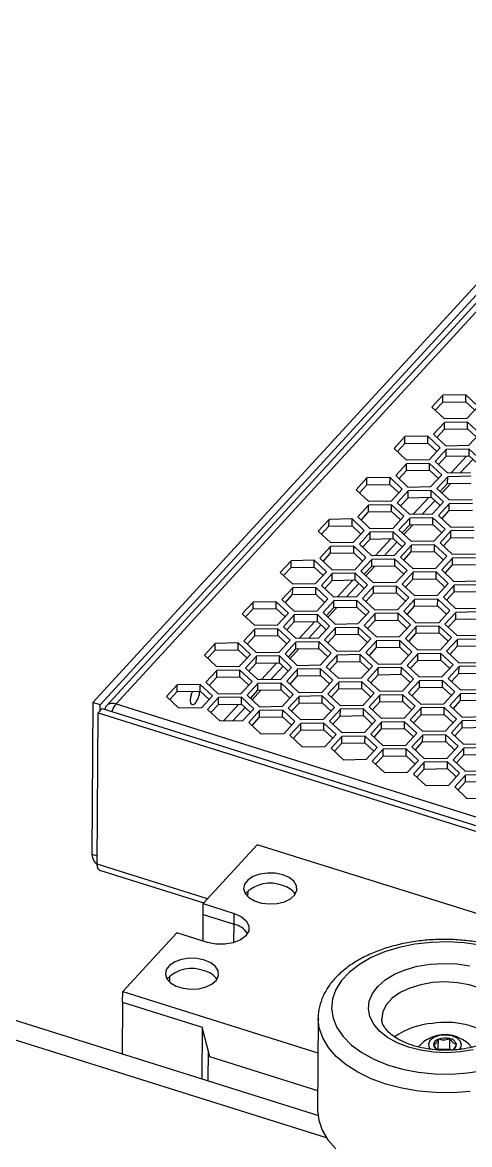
# Model space of a CAD drawing. Header units: millimetres. Extents: x -11 to 295, y 0 to 216.
# Drawn here: x 147.6 to 170, y 75.4 to 131.6 of the extents above; entities that cross this region are included whole.
import ezdxf

# ---------------------------------------------------------------- set-up
doc = ezdxf.new("R2010")
doc.units = ezdxf.units.MM

msp = doc.modelspace()

# ---------------------------------------------------------------- linework, layer by layer
at = {"color": 7, "linetype": 'Continuous', "lineweight": 25}
for p, q in [((184.487, 133.898), (151.127, 97.516)), ((184.855, 133.783), (151.495, 97.4)), ((182.308, 130.608), (151.807, 97.343)), ((182.794, 130.694), (152.303, 97.439)), ((162.386, 76.845), (40.983, 114.968)), ((162.816, 75.721), (39.145, 114.557)), ((169.79, 112.909), (168.636, 112.891)), ((169.788, 112.571), (169.79, 112.909)), ((170.402, 112.336), (169.79, 112.909)), ((168.636, 112.891), (168.094, 112.299)), ((168.26, 112.144), (168.634, 112.552)), ((168.634, 112.552), (168.636, 112.891)), ((168.634, 112.552), (169.788, 112.571)), ((169.788, 112.571), (170.234, 112.153)), ((168.094, 112.299), (168.705, 111.726)), ((169.859, 111.745), (170.402, 112.336)), ((168.717, 111.533), (168.175, 110.941)), ((168.705, 111.726), (169.859, 111.745)), ((168.715, 111.194), (168.717, 111.533)), ((169.871, 111.552), (168.717, 111.533)), ((169.869, 111.213), (169.871, 111.552)), ((170.483, 110.979), (169.871, 111.552)), ((166.738, 110.821), (166.196, 110.23)), ((166.736, 110.482), (166.738, 110.821)), ((167.892, 110.84), (166.738, 110.821)), ((167.89, 110.501), (167.892, 110.84)), ((168.504, 110.267), (167.892, 110.84)), ((168.175, 110.941), (168.787, 110.368)), ((168.341, 110.786), (168.715, 111.194)), ((168.715, 111.194), (169.869, 111.213)), ((169.869, 111.213), (170.315, 110.795)), ((169.941, 110.387), (170.483, 110.979)), ((166.196, 110.23), (166.807, 109.656)), ((166.362, 110.074), (166.736, 110.482)), ((166.736, 110.482), (167.89, 110.501)), ((167.89, 110.501), (168.336, 110.083)), ((167.961, 109.675), (168.504, 110.267)), ((168.798, 110.174), (168.256, 109.583)), ((168.787, 110.368), (169.941, 110.387)), ((168.796, 109.836), (168.798, 110.174)), ((169.952, 110.193), (168.798, 110.174)), ((169.95, 109.854), (169.952, 110.193)), ((170.564, 109.62), (169.952, 110.193)), ((166.807, 109.656), (167.961, 109.675)), ((168.256, 109.583), (168.867, 109.01)), ((168.422, 109.427), (168.796, 109.836)), ((168.796, 109.836), (169.95, 109.854)), ((169.95, 109.854), (170.396, 109.437)), ((166.82, 109.463), (166.277, 108.872)), ((166.443, 108.716), (166.817, 109.124)), ((166.817, 109.124), (166.82, 109.463)), ((166.817, 109.124), (167.971, 109.143)), ((167.974, 109.482), (166.82, 109.463)), ((167.971, 109.143), (167.974, 109.482)), ((167.971, 109.143), (168.417, 108.726)), ((168.585, 108.909), (167.974, 109.482)), ((168.867, 109.01), (170.021, 109.028)), ((164.84, 108.751), (164.298, 108.16)), ((164.838, 108.413), (164.84, 108.751)), ((164.838, 108.413), (165.992, 108.431)), ((165.994, 108.77), (164.84, 108.751)), ((165.992, 108.431), (165.994, 108.77)), ((165.992, 108.431), (166.438, 108.014)), ((166.606, 108.197), (165.994, 108.77)), ((166.277, 108.872), (166.889, 108.299)), ((168.043, 108.317), (168.585, 108.909)), ((168.879, 108.816), (168.337, 108.225)), ((168.503, 108.069), (168.877, 108.478)), ((168.877, 108.478), (168.879, 108.816)), ((168.877, 108.478), (170.031, 108.496)), ((170.033, 108.835), (168.879, 108.816)), ((164.298, 108.16), (164.91, 107.587)), ((164.464, 108.004), (164.838, 108.413)), ((166.064, 107.605), (166.606, 108.197)), ((166.9, 108.104), (166.358, 107.513)), ((166.889, 108.299), (168.043, 108.317)), ((166.898, 107.766), (166.9, 108.104)), ((168.054, 108.123), (166.9, 108.104)), ((168.052, 107.784), (168.054, 108.123)), ((168.666, 107.55), (168.054, 108.123)), ((168.337, 108.225), (168.949, 107.652)), ((164.922, 107.393), (164.379, 106.802)), ((164.91, 107.587), (166.064, 107.605)), ((164.92, 107.055), (164.922, 107.393)), ((166.076, 107.412), (164.922, 107.393)), ((166.074, 107.073), (166.076, 107.412)), ((166.687, 106.839), (166.076, 107.412)), ((166.358, 107.513), (166.969, 106.94)), ((166.524, 107.357), (166.898, 107.766)), ((166.898, 107.766), (168.052, 107.784)), ((168.052, 107.784), (168.498, 107.367)), ((168.123, 106.958), (168.666, 107.55)), ((168.96, 107.458), (168.418, 106.866)), ((168.949, 107.652), (170.103, 107.67)), ((168.958, 107.119), (168.96, 107.458)), ((170.114, 107.476), (168.96, 107.458)), ((164.379, 106.802), (164.991, 106.229)), ((164.545, 106.646), (164.92, 107.055)), ((164.92, 107.055), (166.074, 107.073)), ((166.074, 107.073), (166.519, 106.656)), ((166.145, 106.247), (166.687, 106.839)), ((166.982, 106.747), (166.439, 106.155)), ((166.969, 106.94), (168.123, 106.958)), ((166.979, 106.408), (166.982, 106.747)), ((168.136, 106.765), (166.982, 106.747)), ((168.133, 106.426), (168.136, 106.765)), ((168.747, 106.192), (168.136, 106.765)), ((168.418, 106.866), (169.029, 106.293)), ((168.584, 106.711), (168.958, 107.119)), ((168.958, 107.119), (170.112, 107.138)), ((162.943, 106.681), (162.4, 106.09)), ((162.566, 105.934), (162.94, 106.343)), ((162.94, 106.343), (162.943, 106.681)), ((162.94, 106.343), (164.094, 106.361)), ((164.097, 106.7), (162.943, 106.681)), ((164.094, 106.361), (164.097, 106.7)), ((164.094, 106.361), (164.54, 105.944)), ((164.708, 106.127), (164.097, 106.7)), ((164.991, 106.229), (166.145, 106.247)), ((166.605, 105.999), (166.979, 106.408)), ((166.979, 106.408), (168.133, 106.426)), ((168.133, 106.426), (168.579, 106.009)), ((168.205, 105.6), (168.747, 106.192)), ((169.029, 106.293), (170.183, 106.312)), ((162.4, 106.09), (163.012, 105.517)), ((164.166, 105.535), (164.708, 106.127)), ((165.002, 106.035), (164.46, 105.443)), ((164.626, 105.288), (165, 105.696)), ((165, 105.696), (165.002, 106.035)), ((165, 105.696), (166.154, 105.715)), ((166.156, 106.053), (165.002, 106.035)), ((166.154, 105.715), (166.156, 106.053)), ((166.154, 105.715), (166.6, 105.297)), ((166.768, 105.48), (166.156, 106.053)), ((166.439, 106.155), (167.051, 105.582)), ((169.041, 106.1), (168.499, 105.508)), ((168.665, 105.353), (169.039, 105.761)), ((169.039, 105.761), (169.041, 106.1)), ((169.039, 105.761), (170.193, 105.78)), ((170.195, 106.118), (169.041, 106.1)), ((163.024, 105.324), (162.481, 104.732)), ((163.012, 105.517), (164.166, 105.535)), ((163.022, 104.985), (163.024, 105.324)), ((164.178, 105.342), (163.024, 105.324)), ((164.176, 105.003), (164.178, 105.342)), ((164.789, 104.769), (164.178, 105.342)), ((164.46, 105.443), (165.072, 104.87)), ((166.226, 104.889), (166.768, 105.48)), ((167.062, 105.388), (166.52, 104.796)), ((166.686, 104.641), (167.06, 105.049)), ((167.051, 105.582), (168.205, 105.6)), ((167.06, 105.049), (167.062, 105.388)), ((167.06, 105.049), (168.214, 105.068)), ((168.216, 105.406), (167.062, 105.388)), ((168.214, 105.068), (168.216, 105.406)), ((168.214, 105.068), (168.66, 104.65)), ((168.828, 104.833), (168.216, 105.406)), ((168.499, 105.508), (169.11, 104.935)), ((161.045, 104.612), (160.502, 104.02)), ((161.043, 104.273), (161.045, 104.612)), ((162.199, 104.63), (161.045, 104.612)), ((162.197, 104.292), (162.199, 104.63)), ((162.81, 104.057), (162.199, 104.63)), ((162.481, 104.732), (163.093, 104.159)), ((162.647, 104.576), (163.022, 104.985)), ((163.022, 104.985), (164.176, 105.003)), ((164.176, 105.003), (164.621, 104.586)), ((164.247, 104.178), (164.789, 104.769)), ((165.084, 104.677), (164.541, 104.085)), ((165.072, 104.87), (166.226, 104.889)), ((165.082, 104.338), (165.084, 104.677)), ((166.238, 104.695), (165.084, 104.677)), ((166.236, 104.357), (166.238, 104.695)), ((166.849, 104.122), (166.238, 104.695)), ((166.52, 104.796), (167.131, 104.223)), ((168.285, 104.242), (168.828, 104.833)), ((169.122, 104.741), (168.58, 104.149)), ((169.11, 104.935), (170.264, 104.954)), ((169.12, 104.402), (169.122, 104.741)), ((170.276, 104.76), (169.122, 104.741)), ((160.502, 104.02), (161.114, 103.447)), ((160.668, 103.865), (161.043, 104.273)), ((161.043, 104.273), (162.197, 104.292)), ((162.197, 104.292), (162.642, 103.874)), ((162.268, 103.466), (162.81, 104.057)), ((163.105, 103.965), (162.562, 103.373)), ((163.093, 104.159), (164.247, 104.178)), ((163.102, 103.626), (163.105, 103.965)), ((164.259, 103.983), (163.105, 103.965)), ((164.256, 103.645), (164.259, 103.983)), ((164.87, 103.41), (164.259, 103.983)), ((164.541, 104.085), (165.153, 103.512)), ((164.707, 103.93), (165.082, 104.338)), ((165.082, 104.338), (166.236, 104.357)), ((166.236, 104.357), (166.681, 103.939)), ((166.307, 103.531), (166.849, 104.122)), ((167.144, 104.03), (166.601, 103.438)), ((167.131, 104.223), (168.285, 104.242)), ((167.141, 103.691), (167.144, 104.03)), ((168.298, 104.048), (167.144, 104.03)), ((168.295, 103.71), (168.298, 104.048)), ((168.909, 103.475), (168.298, 104.048)), ((168.58, 104.149), (169.191, 103.576)), ((168.746, 103.994), (169.12, 104.402)), ((169.12, 104.402), (170.274, 104.421)), ((161.114, 103.447), (162.268, 103.466)), ((162.562, 103.373), (163.174, 102.8)), ((162.728, 103.218), (163.102, 103.626)), ((163.102, 103.626), (164.256, 103.645)), ((164.256, 103.645), (164.702, 103.227)), ((164.328, 102.819), (164.87, 103.41)), ((165.153, 103.512), (166.307, 103.531)), ((166.601, 103.438), (167.213, 102.865)), ((166.767, 103.283), (167.141, 103.691)), ((167.141, 103.691), (168.295, 103.71)), ((168.295, 103.71), (168.741, 103.292)), ((168.367, 102.884), (168.909, 103.475)), ((169.203, 103.383), (168.661, 102.791)), ((169.191, 103.576), (170.345, 103.595)), ((169.201, 103.044), (169.203, 103.383)), ((170.357, 103.402), (169.203, 103.383)), ((161.126, 103.254), (160.584, 102.662)), ((160.75, 102.507), (161.124, 102.915)), ((161.124, 102.915), (161.126, 103.254)), ((161.124, 102.915), (162.278, 102.934)), ((162.28, 103.272), (161.126, 103.254)), ((162.278, 102.934), (162.28, 103.272)), ((162.278, 102.934), (162.724, 102.516)), ((162.892, 102.699), (162.28, 103.272)), ((163.174, 102.8), (164.328, 102.819)), ((165.164, 103.318), (164.622, 102.726)), ((164.788, 102.571), (165.162, 102.979)), ((165.162, 102.979), (165.164, 103.318)), ((165.162, 102.979), (166.316, 102.998)), ((166.318, 103.337), (165.164, 103.318)), ((166.316, 102.998), (166.318, 103.337)), ((166.316, 102.998), (166.762, 102.58)), ((166.93, 102.764), (166.318, 103.337)), ((167.213, 102.865), (168.367, 102.884)), ((168.827, 102.636), (169.201, 103.044)), ((169.201, 103.044), (170.355, 103.063)), ((159.147, 102.542), (158.604, 101.95)), ((159.145, 102.203), (159.147, 102.542)), ((160.301, 102.56), (159.147, 102.542)), ((160.299, 102.222), (160.301, 102.56)), ((160.912, 101.987), (160.301, 102.56)), ((160.584, 102.662), (161.195, 102.089)), ((162.349, 102.108), (162.892, 102.699)), ((163.186, 102.607), (162.643, 102.015)), ((162.809, 101.86), (163.184, 102.268)), ((163.184, 102.268), (163.186, 102.607)), ((163.184, 102.268), (164.338, 102.287)), ((164.34, 102.625), (163.186, 102.607)), ((164.338, 102.287), (164.34, 102.625)), ((164.338, 102.287), (164.783, 101.869)), ((164.951, 102.052), (164.34, 102.625)), ((164.622, 102.726), (165.233, 102.153)), ((166.387, 102.172), (166.93, 102.764)), ((167.224, 102.671), (166.682, 102.08)), ((166.848, 101.924), (167.222, 102.332)), ((167.222, 102.332), (167.224, 102.671)), ((167.222, 102.332), (168.376, 102.351)), ((168.378, 102.69), (167.224, 102.671)), ((168.376, 102.351), (168.378, 102.69)), ((168.376, 102.351), (168.822, 101.934)), ((168.99, 102.117), (168.378, 102.69)), ((168.661, 102.791), (169.272, 102.218)), ((169.272, 102.218), (170.426, 102.237)), ((158.604, 101.95), (159.216, 101.377)), ((158.77, 101.795), (159.145, 102.203)), ((159.145, 102.203), (160.299, 102.222)), ((160.299, 102.222), (160.744, 101.804)), ((160.37, 101.396), (160.912, 101.987)), ((161.207, 101.895), (160.664, 101.303)), ((161.195, 102.089), (162.349, 102.108)), ((161.205, 101.556), (161.207, 101.895)), ((162.361, 101.914), (161.207, 101.895)), ((162.359, 101.575), (162.361, 101.914)), ((162.972, 101.341), (162.361, 101.914)), ((162.643, 102.015), (163.255, 101.442)), ((164.409, 101.461), (164.951, 102.052)), ((165.246, 101.96), (164.703, 101.368)), ((165.233, 102.153), (166.387, 102.172)), ((165.244, 101.621), (165.246, 101.96)), ((166.4, 101.979), (165.246, 101.96)), ((166.398, 101.64), (166.4, 101.979)), ((167.011, 101.406), (166.4, 101.979)), ((166.682, 102.08), (167.293, 101.507)), ((168.447, 101.525), (168.99, 102.117)), ((169.284, 102.024), (168.742, 101.433)), ((168.907, 101.277), (169.282, 101.686)), ((169.282, 101.686), (169.284, 102.024)), ((169.282, 101.686), (170.436, 101.704)), ((170.438, 102.043), (169.284, 102.024)), ((159.228, 101.184), (158.686, 100.592)), ((159.216, 101.377), (160.37, 101.396)), ((159.226, 100.845), (159.228, 101.184)), ((160.382, 101.202), (159.228, 101.184)), ((160.38, 100.864), (160.382, 101.202)), ((160.994, 100.629), (160.382, 101.202)), ((160.664, 101.303), (161.276, 100.73)), ((160.83, 101.148), (161.205, 101.556)), ((161.205, 101.556), (162.359, 101.575)), ((162.359, 101.575), (162.804, 101.157)), ((162.43, 100.749), (162.972, 101.341)), ((163.267, 101.248), (162.724, 100.657)), ((163.255, 101.442), (164.409, 101.461)), ((163.264, 100.91), (163.267, 101.248)), ((164.421, 101.267), (163.267, 101.248)), ((164.418, 100.928), (164.421, 101.267)), ((165.032, 100.694), (164.421, 101.267)), ((164.703, 101.368), (165.315, 100.795)), ((164.869, 101.213), (165.244, 101.621)), ((165.244, 101.621), (166.398, 101.64)), ((166.398, 101.64), (166.843, 101.222)), ((166.469, 100.814), (167.011, 101.406)), ((167.306, 101.313), (166.763, 100.722)), ((167.293, 101.507), (168.447, 101.525)), ((167.303, 100.975), (167.306, 101.313)), ((168.46, 101.332), (167.306, 101.313)), ((168.457, 100.993), (168.46, 101.332)), ((169.071, 100.759), (168.46, 101.332)), ((168.742, 101.433), (169.353, 100.86)), ((158.686, 100.592), (159.297, 100.019)), ((158.852, 100.437), (159.226, 100.845)), ((159.226, 100.845), (160.38, 100.864)), ((160.38, 100.864), (160.826, 100.446)), ((160.451, 100.038), (160.994, 100.629)), ((161.276, 100.73), (162.43, 100.749)), ((162.442, 100.556), (161.288, 100.537)), ((162.44, 100.217), (162.442, 100.556)), ((163.054, 99.983), (162.442, 100.556)), ((162.724, 100.657), (163.336, 100.084)), ((162.89, 100.501), (163.264, 100.91)), ((163.264, 100.91), (164.418, 100.928)), ((164.418, 100.928), (164.864, 100.511)), ((164.49, 100.102), (165.032, 100.694)), ((165.326, 100.601), (164.784, 100.01)), ((165.315, 100.795), (166.469, 100.814)), ((165.324, 100.263), (165.326, 100.601)), ((166.48, 100.62), (165.326, 100.601)), ((166.478, 100.281), (166.48, 100.62)), ((167.092, 100.047), (166.48, 100.62)), ((166.763, 100.722), (167.375, 100.149)), ((166.929, 100.566), (167.303, 100.975)), ((167.303, 100.975), (168.457, 100.993)), ((168.457, 100.993), (168.903, 100.576)), ((168.529, 100.167), (169.071, 100.759)), ((169.365, 100.666), (168.823, 100.075)), ((169.353, 100.86), (170.507, 100.878)), ((169.363, 100.328), (169.365, 100.666)), ((170.519, 100.685), (169.365, 100.666)), ((157.249, 100.472), (156.707, 99.88)), ((156.873, 99.725), (157.247, 100.133)), ((157.247, 100.133), (157.249, 100.472)), ((157.247, 100.133), (158.401, 100.152)), ((158.403, 100.491), (157.249, 100.472)), ((158.401, 100.152), (158.403, 100.491)), ((158.401, 100.152), (158.847, 99.734)), ((159.015, 99.918), (158.403, 100.491)), ((159.297, 100.019), (160.451, 100.038)), ((161.288, 100.537), (160.746, 99.945)), ((160.912, 99.79), (161.286, 100.198)), ((161.286, 100.198), (161.288, 100.537)), ((161.286, 100.198), (162.44, 100.217)), ((162.44, 100.217), (162.886, 99.799)), ((163.336, 100.084), (164.49, 100.102)), ((164.784, 100.01), (165.395, 99.437)), ((164.95, 99.854), (165.324, 100.263)), ((165.324, 100.263), (166.478, 100.281)), ((166.478, 100.281), (166.924, 99.864)), ((166.549, 99.455), (167.092, 100.047)), ((167.375, 100.149), (168.529, 100.167)), ((168.823, 100.075), (169.434, 99.502)), ((168.989, 99.919), (169.363, 100.328)), ((169.363, 100.328), (170.517, 100.346)), ((156.707, 99.88), (157.318, 99.307)), ((158.472, 99.326), (159.015, 99.918)), ((159.309, 99.825), (158.766, 99.234)), ((158.932, 99.078), (159.307, 99.487)), ((159.307, 99.487), (159.309, 99.825)), ((159.307, 99.487), (160.461, 99.505)), ((160.463, 99.844), (159.309, 99.825)), ((160.461, 99.505), (160.463, 99.844)), ((160.461, 99.505), (160.906, 99.088)), ((161.074, 99.271), (160.463, 99.844)), ((160.746, 99.945), (161.357, 99.372)), ((162.511, 99.391), (163.054, 99.983)), ((163.348, 99.89), (162.805, 99.299)), ((162.971, 99.143), (163.346, 99.552)), ((163.346, 99.552), (163.348, 99.89)), ((163.346, 99.552), (164.5, 99.57)), ((164.502, 99.909), (163.348, 99.89)), ((164.5, 99.57), (164.502, 99.909)), ((164.5, 99.57), (164.945, 99.153)), ((165.113, 99.336), (164.502, 99.909)), ((165.395, 99.437), (166.549, 99.455)), ((167.386, 99.955), (166.844, 99.363)), ((167.01, 99.207), (167.384, 99.616)), ((167.384, 99.616), (167.386, 99.955)), ((167.384, 99.616), (168.538, 99.634)), ((168.54, 99.973), (167.386, 99.955)), ((168.538, 99.634), (168.54, 99.973)), ((168.538, 99.634), (168.984, 99.217)), ((169.152, 99.4), (168.54, 99.973)), ((169.434, 99.502), (170.588, 99.52)), ((157.33, 99.114), (156.788, 98.523)), ((157.318, 99.307), (158.472, 99.326)), ((157.328, 98.775), (157.33, 99.114)), ((158.484, 99.133), (157.33, 99.114)), ((158.482, 98.794), (158.484, 99.133)), ((159.096, 98.56), (158.484, 99.133)), ((158.766, 99.234), (159.378, 98.661)), ((160.532, 98.679), (161.074, 99.271)), ((161.369, 99.178), (160.826, 98.587)), ((161.357, 99.372), (162.511, 99.391)), ((161.367, 98.84), (161.369, 99.178)), ((162.523, 99.197), (161.369, 99.178)), ((162.521, 98.858), (162.523, 99.197)), ((163.134, 98.624), (162.523, 99.197)), ((162.805, 99.299), (163.417, 98.726)), ((164.571, 98.744), (165.113, 99.336)), ((165.408, 99.243), (164.865, 98.652)), ((165.031, 98.496), (165.406, 98.905)), ((165.406, 98.905), (165.408, 99.243)), ((165.406, 98.905), (166.56, 98.923)), ((166.562, 99.262), (165.408, 99.243)), ((166.56, 98.923), (166.562, 99.262)), ((166.56, 98.923), (167.005, 98.506)), ((167.173, 98.689), (166.562, 99.262)), ((166.844, 99.363), (167.455, 98.79)), ((168.609, 98.809), (169.152, 99.4)), ((169.446, 99.308), (168.904, 98.716)), ((169.069, 98.561), (169.444, 98.969)), ((169.444, 98.969), (169.446, 99.308)), ((169.444, 98.969), (170.598, 98.988)), ((170.6, 99.326), (169.446, 99.308)), ((155.351, 98.402), (154.809, 97.811)), ((155.349, 98.064), (155.351, 98.402)), ((156.505, 98.421), (155.351, 98.402)), ((156.503, 98.082), (156.505, 98.421)), ((157.117, 97.848), (156.505, 98.421)), ((156.788, 98.523), (157.4, 97.95)), ((156.954, 98.367), (157.328, 98.775)), ((157.328, 98.775), (158.482, 98.794)), ((158.482, 98.794), (158.928, 98.376)), ((158.554, 97.968), (159.096, 98.56)), ((159.39, 98.467), (158.848, 97.876)), ((159.378, 98.661), (160.532, 98.679)), ((159.388, 98.129), (159.39, 98.467)), ((160.544, 98.486), (159.39, 98.467)), ((160.542, 98.147), (160.544, 98.486)), ((161.156, 97.913), (160.544, 98.486)), ((160.826, 98.587), (161.438, 98.014)), ((160.992, 98.431), (161.367, 98.84)), ((161.367, 98.84), (162.521, 98.858)), ((162.521, 98.858), (162.966, 98.441)), ((162.592, 98.032), (163.134, 98.624)), ((163.429, 98.532), (162.886, 97.94)), ((163.417, 98.726), (164.571, 98.744)), ((163.426, 98.193), (163.429, 98.532)), ((164.583, 98.55), (163.429, 98.532)), ((164.58, 98.211), (164.583, 98.55)), ((165.194, 97.977), (164.583, 98.55)), ((164.865, 98.652), (165.477, 98.079)), ((166.631, 98.097), (167.173, 98.689)), ((167.468, 98.597), (166.925, 98.005)), ((167.455, 98.79), (168.609, 98.809)), ((167.465, 98.258), (167.468, 98.597)), ((168.621, 98.615), (167.468, 98.597)), ((168.619, 98.276), (168.621, 98.615)), ((169.233, 98.042), (168.621, 98.615)), ((168.904, 98.716), (169.515, 98.143)), ((154.809, 97.811), (155.42, 97.238)), ((154.975, 97.655), (155.349, 98.064)), ((155.349, 98.064), (156.503, 98.082)), ((156.503, 98.082), (156.949, 97.665)), ((156.574, 97.256), (157.117, 97.848)), ((157.411, 97.755), (156.869, 97.164)), ((157.4, 97.95), (158.554, 97.968)), ((157.409, 97.417), (157.411, 97.755)), ((158.565, 97.774), (157.411, 97.755)), ((158.563, 97.435), (158.565, 97.774)), ((159.177, 97.201), (158.565, 97.774)), ((158.848, 97.876), (159.459, 97.303)), ((159.014, 97.72), (159.388, 98.129)), ((159.388, 98.129), (160.542, 98.147)), ((160.542, 98.147), (160.988, 97.73)), ((160.613, 97.321), (161.156, 97.913)), ((161.45, 97.82), (160.908, 97.229)), ((161.438, 98.014), (162.592, 98.032)), ((161.448, 97.482), (161.45, 97.82)), ((162.604, 97.839), (161.45, 97.82)), ((162.602, 97.5), (162.604, 97.839)), ((163.216, 97.266), (162.604, 97.839)), ((162.886, 97.94), (163.498, 97.367)), ((163.052, 97.785), (163.426, 98.193)), ((163.426, 98.193), (164.58, 98.211)), ((164.58, 98.211), (165.026, 97.794)), ((164.652, 97.386), (165.194, 97.977)), ((165.488, 97.885), (164.946, 97.293)), ((165.477, 98.079), (166.631, 98.097)), ((165.486, 97.546), (165.488, 97.885)), ((166.642, 97.903), (165.488, 97.885)), ((166.64, 97.565), (166.642, 97.903)), ((167.254, 97.33), (166.642, 97.903)), ((166.925, 98.005), (167.537, 97.432)), ((167.091, 97.85), (167.465, 98.258)), ((167.465, 98.258), (168.619, 98.276)), ((168.619, 98.276), (169.065, 97.859)), ((168.691, 97.451), (169.233, 98.042)), ((169.527, 97.95), (168.985, 97.358)), ((169.515, 98.143), (170.669, 98.162)), ((169.525, 97.611), (169.527, 97.95)), ((170.681, 97.968), (169.527, 97.95)), ((151.127, 97.516), (151.081, 89.926)), ((151.495, 97.4), (151.127, 97.516)), ((151.593, 97.214), (151.397, 97.001)), ((151.493, 97.106), (151.495, 97.4)), ((151.593, 97.214), (182.188, 87.606)), ((155.42, 97.238), (156.574, 97.256)), ((157.035, 97.008), (157.409, 97.417)), ((157.409, 97.417), (158.563, 97.435)), ((158.563, 97.435), (159.009, 97.018)), ((158.634, 96.609), (159.177, 97.201)), ((159.459, 97.303), (160.613, 97.321)), ((160.908, 97.229), (161.519, 96.656)), ((161.074, 97.073), (161.448, 97.482)), ((161.448, 97.482), (162.602, 97.5)), ((162.602, 97.5), (163.048, 97.083)), ((162.673, 96.674), (163.216, 97.266)), ((163.498, 97.367), (164.652, 97.386)), ((164.664, 97.192), (163.51, 97.174)), ((164.662, 96.854), (164.664, 97.192)), ((165.275, 96.619), (164.664, 97.192)), ((164.946, 97.293), (165.557, 96.72)), ((165.112, 97.138), (165.486, 97.546)), ((165.486, 97.546), (166.64, 97.565)), ((166.64, 97.565), (167.086, 97.147)), ((166.711, 96.739), (167.254, 97.33)), ((167.548, 97.238), (167.006, 96.646)), ((167.537, 97.432), (168.691, 97.451)), ((167.546, 96.899), (167.548, 97.238)), ((168.702, 97.256), (167.548, 97.238)), ((168.7, 96.918), (168.702, 97.256)), ((169.314, 96.683), (168.702, 97.256)), ((168.985, 97.358), (169.596, 96.785)), ((169.151, 97.203), (169.525, 97.611)), ((169.525, 97.611), (170.679, 97.63)), ((151.35, 89.411), (151.397, 97.001)), ((151.397, 97.001), (181.993, 87.393)), ((156.869, 97.164), (157.48, 96.591)), ((159.471, 97.109), (158.928, 96.517)), ((159.094, 96.362), (159.469, 96.77)), ((159.469, 96.77), (159.471, 97.109)), ((159.469, 96.77), (160.623, 96.788)), ((160.625, 97.127), (159.471, 97.109)), ((160.623, 96.788), (160.625, 97.127)), ((160.623, 96.788), (161.068, 96.371)), ((161.236, 96.554), (160.625, 97.127)), ((161.519, 96.656), (162.673, 96.674)), ((163.51, 97.174), (162.967, 96.582)), ((163.133, 96.427), (163.508, 96.835)), ((163.508, 96.835), (163.51, 97.174)), ((163.508, 96.835), (164.662, 96.854)), ((164.662, 96.854), (165.107, 96.436)), ((164.733, 96.028), (165.275, 96.619)), ((165.557, 96.72), (166.711, 96.739)), ((167.006, 96.646), (167.617, 96.073)), ((167.172, 96.491), (167.546, 96.899)), ((167.546, 96.899), (168.7, 96.918)), ((168.7, 96.918), (169.146, 96.5)), ((168.771, 96.092), (169.314, 96.683)), ((169.596, 96.785), (170.75, 96.804)), ((157.48, 96.591), (158.634, 96.609)), ((158.928, 96.517), (159.54, 95.944)), ((160.694, 95.963), (161.236, 96.554)), ((161.531, 96.462), (160.988, 95.87)), ((161.154, 95.715), (161.529, 96.123)), ((161.529, 96.123), (161.531, 96.462)), ((161.529, 96.123), (162.683, 96.142)), ((162.685, 96.48), (161.531, 96.462)), ((162.683, 96.142), (162.685, 96.48)), ((162.683, 96.142), (163.128, 95.724)), ((163.296, 95.907), (162.685, 96.48)), ((162.967, 96.582), (163.579, 96.009)), ((165.57, 96.527), (165.027, 95.935)), ((165.193, 95.78), (165.568, 96.188)), ((165.568, 96.188), (165.57, 96.527)), ((165.568, 96.188), (166.722, 96.207)), ((166.724, 96.545), (165.57, 96.527)), ((166.722, 96.207), (166.724, 96.545)), ((166.722, 96.207), (167.167, 95.789)), ((167.335, 95.972), (166.724, 96.545)), ((167.617, 96.073), (168.771, 96.092)), ((169.608, 96.591), (169.066, 95.999)), ((169.231, 95.844), (169.606, 96.252)), ((169.606, 96.252), (169.608, 96.591)), ((169.606, 96.252), (170.76, 96.271)), ((170.762, 96.61), (169.608, 96.591)), ((159.54, 95.944), (160.694, 95.963)), ((160.988, 95.87), (161.6, 95.297)), ((162.754, 95.316), (163.296, 95.907)), ((163.59, 95.815), (163.048, 95.223)), ((163.579, 96.009), (164.733, 96.028)), ((163.588, 95.476), (163.59, 95.815)), ((163.588, 95.476), (164.742, 95.495)), ((164.744, 95.833), (163.59, 95.815)), ((164.742, 95.495), (164.744, 95.833)), ((164.742, 95.495), (165.188, 95.077)), ((165.356, 95.26), (164.744, 95.833)), ((165.027, 95.935), (165.639, 95.362)), ((166.793, 95.381), (167.335, 95.972)), ((167.629, 95.88), (167.087, 95.288)), ((167.253, 95.133), (167.627, 95.541)), ((167.627, 95.541), (167.629, 95.88)), ((167.627, 95.541), (168.781, 95.56)), ((168.783, 95.899), (167.629, 95.88)), ((168.781, 95.56), (168.783, 95.899)), ((168.781, 95.56), (169.227, 95.142)), ((169.395, 95.326), (168.783, 95.899)), ((169.066, 95.999), (169.677, 95.426)), ((161.6, 95.297), (162.754, 95.316)), ((163.048, 95.223), (163.66, 94.65)), ((163.214, 95.068), (163.588, 95.476)), ((164.814, 94.669), (165.356, 95.26)), ((165.65, 95.168), (165.108, 94.576)), ((165.639, 95.362), (166.793, 95.381)), ((165.648, 94.829), (165.65, 95.168)), ((166.804, 95.187), (165.65, 95.168)), ((166.802, 94.848), (166.804, 95.187)), ((167.416, 94.614), (166.804, 95.187)), ((167.087, 95.288), (167.699, 94.715)), ((168.853, 94.734), (169.395, 95.326)), ((169.689, 95.233), (169.147, 94.642)), ((169.677, 95.426), (170.831, 95.445)), ((169.687, 94.894), (169.689, 95.233)), ((170.843, 95.252), (169.689, 95.233)), ((163.66, 94.65), (164.814, 94.669)), ((165.108, 94.576), (165.719, 94.003)), ((165.274, 94.421), (165.648, 94.829)), ((165.648, 94.829), (166.802, 94.848)), ((166.802, 94.848), (167.248, 94.43)), ((166.873, 94.022), (167.416, 94.614)), ((167.71, 94.521), (167.168, 93.93)), ((167.699, 94.715), (168.853, 94.734)), ((167.708, 94.183), (167.71, 94.521)), ((168.864, 94.54), (167.71, 94.521)), ((168.862, 94.201), (168.864, 94.54)), ((169.476, 93.967), (168.864, 94.54)), ((169.147, 94.642), (169.758, 94.069)), ((169.313, 94.486), (169.687, 94.894)), ((169.687, 94.894), (170.841, 94.913)), ((165.719, 94.003), (166.873, 94.022)), ((167.168, 93.93), (167.779, 93.357)), ((167.334, 93.774), (167.708, 94.183)), ((167.708, 94.183), (168.862, 94.201)), ((168.862, 94.201), (169.308, 93.784)), ((168.933, 93.375), (169.476, 93.967)), ((169.77, 93.874), (169.228, 93.283)), ((169.758, 94.069), (170.912, 94.087)), ((169.768, 93.536), (169.77, 93.874)), ((170.924, 93.893), (169.77, 93.874)), ((167.779, 93.357), (168.933, 93.375)), ((169.228, 93.283), (169.839, 92.71)), ((169.393, 93.127), (169.768, 93.536)), ((169.768, 93.536), (170.922, 93.554)), ((169.839, 92.71), (170.993, 92.728)), ((151.081, 89.926), (151.353, 89.84)), ((159.355, 90.388), (156.654, 87.442)), ((176.422, 85.028), (159.355, 90.388)), ((151.463, 89.118), (156.686, 87.478)), ((158.874, 88.081), (158.872, 87.799)), ((156.65, 86.9), (156.654, 87.442)), ((156.654, 87.442), (158.198, 86.957)), ((156.642, 85.576), (156.65, 86.9)), ((156.65, 86.9), (158.195, 86.415)), ((158.195, 86.415), (158.198, 86.957)), ((155.323, 85.99), (152.622, 83.045)), ((156.867, 85.505), (155.323, 85.99)), ((154.959, 83.812), (154.958, 83.53)), ((152.618, 82.503), (152.622, 83.045)), ((152.622, 83.045), (162.391, 79.977)), ((152.618, 82.503), (152.602, 79.917)), ((152.618, 82.503), (156.591, 81.255)), ((162.402, 81.713), (162.373, 77.093)), ((162.402, 81.642), (162.402, 81.713)), ((156.591, 81.255), (156.575, 78.67)), ((156.977, 79.777), (156.591, 81.255)), ((168.41, 80.136), (168.413, 80.657)), ((168.985, 80.162), (168.988, 80.684)), ((156.895, 80.091), (156.885, 78.572)), ((162.38, 78.08), (156.977, 79.777)), ((168.41, 80.136), (168.393, 80.115)), ((168.985, 80.162), (168.41, 80.136)), ((169.044, 80.113), (168.985, 80.162))]:
    msp.add_line(p, q, dxfattribs=at)
at = {"color": 8, "linetype": 'Continuous', "lineweight": 25}
for p, q in [((169.825, 109.852), (169.056, 109.013)), ((169.524, 109.02), (170.132, 109.684)), ((168.583, 107.994), (169.028, 108.48)), ((167.928, 107.782), (167.158, 106.943)), ((167.626, 106.95), (168.234, 107.614)), ((166.685, 105.924), (167.13, 106.41)), ((166.03, 105.713), (165.26, 104.873)), ((165.728, 104.881), (166.336, 105.544)), ((164.787, 103.855), (165.233, 104.34)), ((164.132, 103.643), (163.362, 102.803)), ((163.83, 102.811), (164.438, 103.474)), ((162.889, 101.785), (163.335, 102.271)), ((162.234, 101.573), (161.464, 100.733)), ((161.932, 100.741), (162.541, 101.404)), ((160.992, 99.715), (161.437, 100.201)), ((160.336, 99.503), (159.567, 98.664)), ((160.034, 98.671), (160.643, 99.335)), ((159.094, 97.645), (159.539, 98.131)), ((152.303, 97.439), (182.507, 87.954)), ((158.438, 97.433), (157.669, 96.594)), ((158.137, 96.601), (158.745, 97.265)), ((156.869, 87.677), (151.35, 89.411)), ((158.19, 85.497), (158.195, 86.415))]:
    msp.add_line(p, q, dxfattribs=at)
at = {"color": 7, "linetype": 'Continuous', "lineweight": 25, "flags": 128}
for points in [[(156.246, 97.468), (156.157, 97.401), (156.081, 97.406), (156.031, 97.482), (156.014, 97.618), (156.033, 97.794), (156.084, 97.981), (156.123, 98.076)], [(160.951, 88.748), (160.632, 88.887), (160.257, 88.966), (159.86, 88.977), (159.476, 88.919), (159.138, 88.798), (158.878, 88.624), (158.718, 88.412), (158.673, 88.183), (158.746, 87.955), (158.93, 87.749), (159.211, 87.584), (159.561, 87.474), (159.952, 87.428), (160.347, 87.452), (160.711, 87.542), (161.013, 87.692), (161.226, 87.887), (161.33, 88.11), (161.316, 88.341), (161.186, 88.56), (160.951, 88.748)], [(158.198, 86.957), (158.552, 86.8), (158.806, 86.587), (158.936, 86.34), (158.928, 86.082), (158.784, 85.838), (158.517, 85.633), (158.154, 85.487), (157.73, 85.413), (157.287, 85.42), (156.867, 85.505)], [(170.506, 85.358), (169.7, 85.476), (168.874, 85.525), (168.046, 85.503), (167.232, 85.411), (166.451, 85.252), (165.719, 85.027), (165.052, 84.742), (164.464, 84.404), (163.967, 84.019), (163.572, 83.595), (163.288, 83.142), (163.12, 82.67), (163.072, 82.187), (163.146, 81.706), (163.339, 81.235), (163.647, 80.785), (164.065, 80.365), (164.582, 79.985), (165.188, 79.653), (165.87, 79.375), (166.614, 79.158), (167.403, 79.006), (168.221, 78.922), (169.051, 78.909)], [(157.036, 84.479), (156.717, 84.618), (156.342, 84.696), (155.945, 84.707), (155.561, 84.65), (155.224, 84.528), (154.964, 84.354), (154.804, 84.143), (154.758, 83.913), (154.831, 83.685), (155.016, 83.48), (155.296, 83.314), (155.647, 83.204), (156.037, 83.159), (156.432, 83.183), (156.797, 83.273), (157.099, 83.422), (157.311, 83.617), (157.415, 83.84), (157.401, 84.072), (157.271, 84.291), (157.036, 84.479)], [(170.154, 80.126), (169.511, 80.019), (168.846, 79.978), (168.178, 80.006), (167.527, 80.1), (166.913, 80.259), (166.356, 80.478), (165.871, 80.749), (165.474, 81.065), (165.177, 81.415), (164.989, 81.79), (164.914, 82.178), (164.957, 82.567), (165.115, 82.946), (165.383, 83.302), (165.754, 83.625), (166.217, 83.906), (166.756, 84.135), (167.356, 84.306), (167.998, 84.413), (168.664, 84.453), (169.332, 84.426), (169.983, 84.331)], [(165.577, 81.693), (165.577, 81.683), (165.577, 81.658)], [(167.989, 80.589), (167.911, 80.405), (167.96, 80.218), (168.014, 80.148)], [(169.468, 80.137), (169.499, 80.172), (169.576, 80.355), (169.527, 80.543), (169.359, 80.705), (169.097, 80.819), (168.781, 80.865), (168.459, 80.838), (168.181, 80.741), (167.989, 80.589)], [(169.051, 78.909), (169.874, 78.966), (170.673, 79.092)], [(162.373, 77.093), (162.427, 76.601), (162.598, 76.105), (162.882, 75.627), (163.276, 75.176)]]:
    msp.add_lwpolyline(points, dxfattribs=at)
at = {"color": 8, "linetype": 'Continuous', "lineweight": 25, "flags": 128}
for points in [[(171.927, 81.653), (171.927, 81.665), (171.864, 82.026), (171.683, 82.373), (171.388, 82.694), (170.992, 82.975), (170.511, 83.207), (169.961, 83.379), (169.365, 83.486), (168.746, 83.523), (168.126, 83.49), (167.531, 83.386), (166.983, 83.217), (166.502, 82.988), (166.108, 82.709), (165.816, 82.39), (165.637, 82.044), (165.577, 81.693)], [(170.002, 78.042), (169.143, 77.98), (168.276, 77.987), (167.418, 78.063), (166.585, 78.206), (165.793, 78.413), (165.055, 78.681), (164.387, 79.005), (163.799, 79.379), (163.304, 79.795), (162.911, 80.247), (162.626, 80.725), (162.455, 81.22), (162.402, 81.642)]]:
    msp.add_lwpolyline(points, dxfattribs=at)
at = {"color": 7, "linetype": 'Continuous', "lineweight": 25}
for centre, radius, start, end in [((155.367, 98.158), 1.117, 321.8978, 356.1075), ((159.992, 86.75), 1.717, 68.2426, 136.116), ((160.378, 87.298), 1.077, 35.6416, 76.567), ((157.943, 85.326), 1.118, 34.062, 76.9793), ((156.077, 82.481), 1.717, 68.2425, 136.1161), ((156.464, 83.029), 1.077, 35.6415, 76.5671), ((168.778, 77.031), 4.47, 56.1246, 98.5483), ((168.428, 77.597), 3.866, 94.6556, 124.7208), ((168.736, 79.118), 1.762, 40.6248, 138.7467), ((168.484, 80.35), 0.316, 103.0429, 179.2985), ((168.482, 80.431), 0.323, 193.9543, 243.8842), ((168.742, 79.784), 0.933, 74.6805, 110.6358), ((168.929, 80.278), 0.41, 18.3338, 81.7783), ((169.044, 80.393), 0.276, 291.5507, 2.8853)]:
    msp.add_arc(centre, radius, start, end, dxfattribs=at)
for points, knots in [([(152.303, 97.439), (152.228, 97.455), (152.086, 97.485), (151.883, 97.425), (151.754, 97.303), (151.738, 97.205), (151.732, 97.17)], [0, 0, 0, 0, 0.31512, 0.593247, 0.853666, 1, 1, 1, 1]), ([(152.086, 97.062), (152.115, 97.133), (152.169, 97.269), (152.259, 97.384), (152.303, 97.439)], [0, 0, 0, 0, 0.520696, 1, 1, 1, 1]), ([(151.081, 89.926), (151.091, 89.852), (151.113, 89.695), (151.22, 89.514), (151.317, 89.432), (151.351, 89.402)], [0, 0, 0, 0, 0.368103, 0.777229, 1, 1, 1, 1]), ([(151.471, 89.126), (151.461, 89.126), (151.41, 89.126), (151.359, 89.257), (151.354, 89.353), (151.35, 89.411)], [0, 0, 0, 0, 0.081768, 0.450905, 1, 1, 1, 1]), ([(175.1, 81.661), (175.1, 81.668), (175.117, 81.849), (175.052, 82.208), (174.898, 82.718), (174.632, 83.206), (174.274, 83.667), (173.822, 84.094), (173.284, 84.482), (172.669, 84.822), (171.989, 85.109), (171.257, 85.339), (170.486, 85.509), (169.688, 85.616), (168.875, 85.661), (168.061, 85.642), (167.257, 85.559), (166.477, 85.414), (165.731, 85.208), (165.032, 84.942), (164.39, 84.619), (163.817, 84.24), (163.324, 83.809), (162.925, 83.333), (162.629, 82.821), (162.456, 82.288), (162.387, 81.884), (162.408, 81.667), (162.412, 81.627)], [0, 0, 0, 0, 0.001232, 0.032948, 0.064943, 0.098055, 0.133086, 0.170568, 0.210674, 0.253263, 0.298007, 0.344512, 0.392399, 0.441248, 0.490613, 0.540031, 0.589033, 0.637169, 0.684048, 0.729344, 0.77282, 0.814343, 0.853844, 0.891296, 0.926762, 0.960445, 0.992799, 1, 1, 1, 1]), ([(171.918, 81.653), (171.917, 81.6), (171.914, 81.469), (171.816, 81.264), (171.643, 81.033), (171.376, 80.802), (171.022, 80.584), (170.593, 80.396), (170.112, 80.25), (169.716, 80.175), (169.39, 80.133), (169.044, 80.103), (168.559, 80.097), (167.989, 80.146), (167.445, 80.249), (166.948, 80.399), (166.513, 80.588), (166.156, 80.806), (165.884, 81.037), (165.702, 81.268), (165.596, 81.48), (165.586, 81.615), (165.582, 81.672)], [0, 0, 0, 0, 0.020766, 0.051309, 0.087359, 0.134833, 0.189615, 0.251394, 0.319225, 0.388136, 0.410075, 0.449114, 0.525532, 0.60147, 0.674845, 0.743747, 0.806473, 0.861645, 0.908399, 0.946626, 0.977563, 1, 1, 1, 1]), ([(168.413, 80.657), (168.401, 80.632), (168.366, 80.558), (168.308, 80.456), (168.232, 80.377), (168.183, 80.359), (168.169, 80.354)], [0, 0, 0, 0, 0.210392, 0.612333, 0.885897, 1, 1, 1, 1]), ([(168.169, 80.354), (168.211, 80.286), (168.269, 80.193), (168.362, 80.136), (168.387, 80.12)], [0, 0, 0, 0, 0.720616, 1, 1, 1, 1]), ([(168.988, 80.684), (168.906, 80.652), (168.764, 80.598), (168.563, 80.609), (168.458, 80.643), (168.413, 80.657)], [0, 0, 0, 0, 0.443779, 0.757885, 1, 1, 1, 1]), ([(169.319, 80.407), (169.268, 80.422), (169.168, 80.453), (169.067, 80.568), (169.014, 80.646), (168.988, 80.684)], [0, 0, 0, 0, 0.352897, 0.691987, 1, 1, 1, 1]), ([(169.116, 80.12), (169.116, 80.121), (169.15, 80.135), (169.212, 80.207), (169.272, 80.307), (169.307, 80.381), (169.319, 80.407)], [0, 0, 0, 0, 0.003234, 0.311035, 0.763281, 1, 1, 1, 1])]:
    msp.add_open_spline(points, degree=3, knots=knots, dxfattribs=at)

doc.saveas('drawing.dxf')
